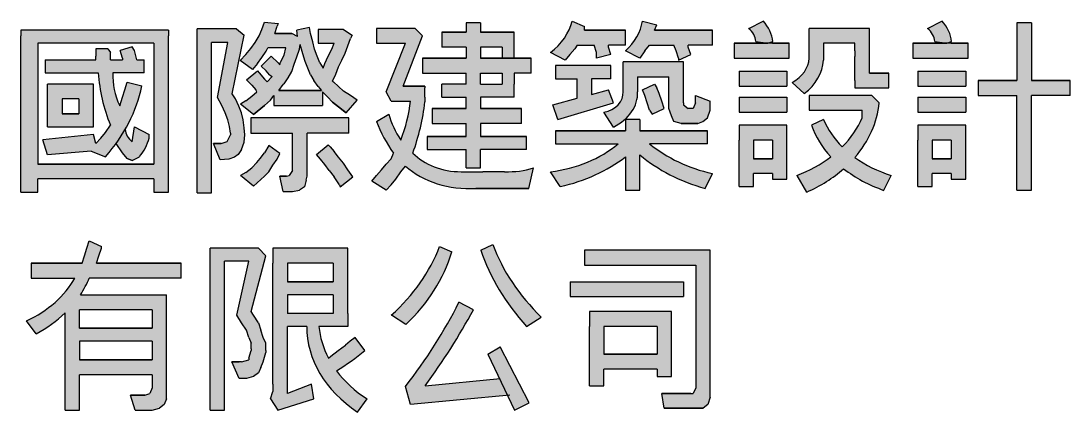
# Model space of a CAD drawing. Extents: x 38883873 to 41204444, y -39183004 to -36939090.
# Drawn here: x 39168036 to 39263064, y -39092158 to -39056779 of the extents above; entities that cross this region are included whole.
import ezdxf

# ---------------------------------------------------------------- set-up
doc = ezdxf.new("R2010")
doc.units = 0
doc.header["$LTSCALE"] = 1000
doc.header["$MEASUREMENT"] = 0
doc.layers.get('0').update_dxf_attribs({"linetype": 'CONTINUOUS'})
doc.layers.add('华谏图框', color=4, linetype='CONTINUOUS')

# ---------------------------------------------------------------- blocks, each defined once
blk = doc.blocks.new('A$C0B18653A')
at = {"layer": '华谏图框'}
h = blk.add_hatch(color=256, dxfattribs=at)
h.paths.add_polyline_path([(391.8, 489.8), (177.5, 489.8), (183.7, 514.3), (189.8, 538.7), (189.8, 544.9), (159.2, 563.2), (153.1, 538.7), (146.9, 514.3), (140.8, 489.8), (12.2, 489.8), (12.2, 440.8), (122.4, 440.8, -0.158164), (0, 300), (24.5, 257.1, 0.071927), (98, 325.8), (98, 6.1), (134.7, 6.1), (134.7, 122.4), (318.4, 122.4), (318.4, 79.6), (312.2, 61.2), (300, 55.1), (263.3, 55.1), (275.5, 6.1), (318.4, 6.1), (336.7, 12.2), (349, 24.5), (355.1, 42.9), (355.1, 55.1), (355.1, 385.7), (136.7, 385.7, 0.042427), (159.2, 440.8), (391.8, 440.8)])
h.paths.add_polyline_path([(318.4, 336.7), (318.4, 275.5), (134.7, 275.5), (134.7, 336.7)], flags=16)
h.paths.add_polyline_path([(318.4, 232.6), (318.4, 171.4), (134.7, 171.4), (134.7, 232.6)], flags=16)
blk.add_hatch(color=256, dxfattribs=at).paths.add_polyline_path([(606.1, 514.3), (587.7, 538.7), (465.3, 538.7), (465.3, 6.1), (502, 6.1), (502, 495.9), (563.2, 495.9), (532.6, 318.4), (544.9, 293.9), (557.1, 269.4), (563.2, 244.9), (569.4, 226.5), (569.4, 208.2), (569.4, 202), (563.2, 177.5), (563.2, 171.4), (544.9, 165.3), (538.7, 165.3), (520.4, 165.3), (538.7, 110.2), (557.1, 110.2), (575.5, 116.3), (587.7, 128.6), (593.8, 146.9), (600, 165.3), (606.1, 195.9), (606.1, 202), (606.1, 226.5), (600, 244.9), (593.8, 269.4), (587.7, 293.9), (575.5, 318.4), (569.4, 330.6)])
h = blk.add_hatch(color=256, dxfattribs=at)
h.paths.add_polyline_path([(814.2, 538.7), (624.5, 538.7), (624.5, 514.3), (624.5, 489.8), (624.5, 202), (624.5, 159.2), (624.5, 91.8), (624.5, 67.3), (618.3, 42.9), (636.7, 6.1), (728.5, 42.9), (722.4, 91.8), (661.2, 61.2), (661.2, 159.2), (661.2, 202), (661.2, 281.6), (710.2, 281.6, 0.220712), (838.7, 0), (863.2, 42.9, -0.088806), (785.3, 135.8, 0.042955), (857.1, 202), (832.6, 244.9), (820.4, 232.6), (808.1, 220.4), (789.8, 202), (771.4, 183.7), (765.1, 177.4, -0.078231), (740.8, 281.6), (814.2, 281.6), (814.2, 300), (814.2, 324.5)])
h.paths.add_polyline_path([(777.5, 428.5), (661.2, 428.5), (661.2, 489.8), (777.5, 489.8)], flags=16)
h.paths.add_polyline_path([(777.5, 385.7), (777.5, 324.5), (661.2, 324.5), (661.2, 385.7)], flags=16)
h = blk.add_hatch(color=256, dxfattribs=at)
h.paths.add_polyline_path([(1077.5, 526.5), (1046.9, 544.9, -0.105251), (924.8, 318.7), (961.2, 287.7, 0.115121)])
h.paths.add_polyline_path([(1181.6, 551), (1151, 532.6, 0.08824), (1267.3, 281.6), (1304, 312.2, -0.096907)])
h.paths.add_polyline_path([(1132.6, 336.7), (1095.9, 361.2, -0.044474), (960.2, 84.1), (973.4, 24.5), (1219, 54.4), (1198.6, 110), (1010.2, 85.7, 0.028576)])
h.paths.add_polyline_path([(1199.9, 214.3), (1169.3, 189.8), (1236.7, 6.1), (1273.4, 30.6)])
h = blk.add_hatch(color=256, dxfattribs=at)
h.paths.add_polyline_path([(1732.6, 532.6), (1414.2, 532.6), (1414.2, 483.6), (1695.8, 483.6), (1695.8, 79.6), (1689.7, 61.2), (1683.6, 61.2), (1610.1, 61.2), (1616.2, 12.2), (1714.2, 12.2), (1726.4, 24.5), (1732.6, 49), (1732.6, 61.2)])
h.paths.add_polyline_path([(1665.2, 428.5), (1377.5, 428.5), (1377.5, 379.6), (1665.2, 379.6)])
h.paths.add_polyline_path([(1634.6, 330.6), (1426.5, 330.6), (1426.5, 306.1), (1426.5, 281.6), (1426.5, 85.7), (1463.2, 85.7), (1463.2, 140.8), (1597.9, 140.8), (1597.9, 116.3), (1634.6, 116.3)], flags=17)
h.paths.add_polyline_path([(1597.9, 281.6), (1597.9, 189.8), (1463.2, 189.8), (1463.2, 281.6)], flags=16)
at = {"layer": '华谏图框', "color": 4}
for p, q in [((153.1, 538.7), (159.2, 563.2)), ((159.2, 563.2), (189.8, 544.9)), ((146.9, 514.3), (153.1, 538.7)), ((183.7, 514.3), (189.8, 538.7)), ((189.8, 538.7), (189.8, 544.9)), ((587.7, 538.7), (465.3, 538.7)), ((465.3, 6.1), (465.3, 538.7)), ((587.7, 538.7), (606.1, 514.3)), ((814.2, 538.7), (624.5, 538.7)), ((624.5, 538.7), (624.5, 514.3)), ((814.2, 324.5), (814.2, 538.7)), ((1732.6, 532.6), (1414.2, 532.6)), ((1414.2, 532.6), (1414.2, 483.6)), ((1732.6, 61.2), (1732.6, 532.6)), ((140.8, 489.8), (146.9, 514.3)), ((177.5, 489.8), (183.7, 514.3)), ((569.4, 330.6), (606.1, 514.3)), ((624.5, 514.3), (624.5, 489.8)), ((12.2, 489.8), (12.2, 440.8)), ((12.2, 489.8), (12.2, 489.8)), ((12.2, 489.8), (140.8, 489.8)), ((140.8, 489.8), (12.2, 489.8)), ((140.8, 489.8), (12.2, 489.8)), ((140.8, 489.8), (140.8, 489.8)), ((391.8, 489.8), (177.5, 489.8)), ((177.5, 489.8), (391.8, 489.8)), ((177.5, 489.8), (391.8, 489.8)), ((391.8, 440.8), (391.8, 489.8)), ((391.8, 489.8), (391.8, 489.8)), ((502, 6.1), (502, 495.9)), ((563.2, 495.9), (502, 495.9)), ((532.6, 318.4), (563.2, 495.9)), ((624.5, 202), (624.5, 489.8)), ((661.2, 489.8), (661.2, 428.5)), ((777.5, 489.8), (661.2, 489.8)), ((777.5, 489.8), (777.5, 428.5)), ((1414.2, 483.6), (1695.8, 483.6)), ((1695.8, 483.6), (1695.8, 79.6)), ((12.2, 440.8), (122.4, 440.8)), ((391.8, 440.8), (159.2, 440.8)), ((661.2, 428.5), (661.2, 428.5)), ((661.2, 428.5), (777.5, 428.5)), ((777.5, 428.5), (661.2, 428.5)), ((777.5, 428.5), (661.2, 428.5)), ((1377.5, 428.5), (1377.5, 379.6)), ((1377.5, 428.5), (1665.2, 428.5)), ((1665.2, 428.5), (1665.2, 379.6)), ((136.7, 385.7), (355.1, 385.7)), ((136.7, 385.7), (355.1, 385.7)), ((355.1, 55.1), (355.1, 385.7)), ((355.1, 385.7), (355.1, 385.7)), ((661.2, 385.7), (661.2, 324.5)), ((777.5, 385.7), (661.2, 385.7)), ((777.5, 385.7), (777.5, 324.5)), ((1377.5, 379.6), (1665.2, 379.6)), ((1132.6, 336.7), (1095.9, 361.2)), ((98, 6.1), (98, 325.8)), ((134.7, 275.5), (134.7, 336.7)), ((318.4, 336.7), (134.7, 336.7)), ((318.4, 336.7), (318.4, 275.5)), ((575.5, 318.4), (569.4, 330.6)), ((814.2, 324.5), (814.2, 300)), ((814.2, 324.5), (814.2, 324.5)), ((1634.6, 330.6), (1426.5, 330.6)), ((1426.5, 330.6), (1426.5, 306.1)), ((1634.6, 116.3), (1634.6, 330.6)), ((544.9, 293.9), (532.6, 318.4)), ((557.1, 269.4), (544.9, 293.9)), ((587.7, 293.9), (575.5, 318.4)), ((587.7, 293.9), (593.8, 269.4)), ((814.2, 300), (814.2, 281.6)), ((1426.5, 306.1), (1426.5, 281.6)), ((134.7, 275.5), (134.7, 275.5)), ((134.7, 275.5), (318.4, 275.5)), ((318.4, 275.5), (134.7, 275.5)), ((318.4, 275.5), (134.7, 275.5)), ((563.2, 244.9), (557.1, 269.4)), ((600, 244.9), (593.8, 269.4)), ((661.2, 202), (661.2, 281.6)), ((710.2, 281.6), (661.2, 281.6)), ((814.2, 281.6), (740.8, 281.6)), ((1426.5, 85.7), (1426.5, 281.6)), ((1463.2, 281.6), (1463.2, 189.8)), ((1597.9, 281.6), (1463.2, 281.6)), ((1597.9, 281.6), (1597.9, 189.8)), ((563.2, 244.9), (569.4, 226.5)), ((606.1, 226.5), (600, 244.9)), ((832.6, 244.9), (820.4, 232.6)), ((857.1, 202), (832.6, 244.9)), ((134.7, 232.6), (134.7, 171.4)), ((318.4, 232.6), (134.7, 232.6)), ((318.4, 232.6), (318.4, 171.4)), ((569.4, 208.2), (569.4, 226.5)), ((606.1, 202), (606.1, 226.5)), ((789.8, 202), (808.1, 220.4)), ((820.4, 232.6), (808.1, 220.4)), ((1169.3, 189.8), (1199.9, 214.3)), ((563.2, 177.5), (569.4, 202)), ((569.4, 208.2), (569.4, 202)), ((600, 165.3), (606.1, 195.9)), ((606.1, 202), (606.1, 195.9)), ((624.5, 159.2), (624.5, 202)), ((661.2, 159.2), (661.2, 202)), ((771.4, 183.7), (789.8, 202)), ((1463.2, 189.8), (1463.2, 189.8)), ((1463.2, 189.8), (1597.9, 189.8)), ((1597.9, 189.8), (1463.2, 189.8)), ((1597.9, 189.8), (1463.2, 189.8)), ((134.7, 171.4), (134.7, 171.4)), ((134.7, 171.4), (318.4, 171.4)), ((318.4, 171.4), (134.7, 171.4)), ((318.4, 171.4), (134.7, 171.4)), ((538.7, 110.2), (520.4, 165.3)), ((520.4, 165.3), (520.4, 165.3)), ((520.4, 165.3), (538.7, 165.3)), ((538.7, 165.3), (520.4, 165.3)), ((538.7, 165.3), (520.4, 165.3)), ((544.9, 165.3), (538.7, 165.3)), ((544.9, 165.3), (563.2, 171.4)), ((563.2, 177.5), (563.2, 171.4)), ((593.8, 146.9), (600, 165.3)), ((765.3, 177.5), (771.4, 183.7)), ((593.8, 146.9), (587.7, 128.6)), ((624.5, 91.8), (624.5, 159.2)), ((661.2, 61.2), (661.2, 159.2)), ((1463.2, 85.7), (1463.2, 140.8)), ((1597.9, 140.8), (1463.2, 140.8)), ((1597.9, 140.8), (1597.9, 116.3)), ((134.7, 6.1), (134.7, 122.4)), ((318.4, 122.4), (134.7, 122.4)), ((318.4, 122.4), (318.4, 79.6)), ((557.1, 110.2), (538.7, 110.2)), ((575.5, 116.3), (557.1, 110.2)), ((587.7, 128.6), (575.5, 116.3)), ((1010.2, 85.7), (1199.9, 110.2)), ((1597.9, 116.3), (1634.6, 116.3)), ((624.5, 91.8), (624.5, 67.3)), ((722.4, 91.8), (661.2, 61.2)), ((728.5, 42.9), (722.4, 91.8)), ((973.4, 24.5), (960.2, 84.1)), ((1426.5, 85.7), (1463.2, 85.7)), ((275.5, 6.1), (263.3, 55.1)), ((263.3, 55.1), (263.3, 55.1)), ((263.3, 55.1), (300, 55.1)), ((300, 55.1), (263.3, 55.1)), ((300, 55.1), (263.3, 55.1)), ((300, 55.1), (312.2, 61.2)), ((318.4, 79.6), (312.2, 61.2)), ((355.1, 42.9), (355.1, 55.1)), ((618.3, 42.9), (624.5, 67.3)), ((1224.4, 55.1), (973.4, 24.5)), ((1616.2, 12.2), (1610.1, 61.2)), ((1610.1, 61.2), (1610.1, 61.2)), ((1610.1, 61.2), (1683.6, 61.2)), ((1683.6, 61.2), (1610.1, 61.2)), ((1683.6, 61.2), (1610.1, 61.2)), ((1683.6, 61.2), (1689.7, 61.2)), ((1695.8, 79.6), (1689.7, 61.2)), ((1732.6, 49), (1732.6, 61.2)), ((355.1, 42.9), (349, 24.5)), ((618.3, 42.9), (636.7, 6.1)), ((618.3, 42.9), (618.3, 42.9)), ((636.7, 6.1), (728.5, 42.9)), ((838.7, 0), (863.2, 42.9)), ((1236.7, 6.1), (1273.4, 30.6)), ((1732.6, 49), (1726.4, 24.5)), ((98, 6.1), (134.7, 6.1)), ((275.5, 6.1), (318.4, 6.1)), ((318.4, 6.1), (336.7, 12.2)), ((349, 24.5), (336.7, 12.2)), ((465.3, 6.1), (502, 6.1)), ((1714.2, 12.2), (1616.2, 12.2)), ((1616.2, 12.2), (1695.8, 12.2)), ((1714.2, 12.2), (1616.2, 12.2)), ((1695.8, 12.2), (1714.2, 12.2))]:
    blk.add_line(p, q, dxfattribs=at)
at = {"layer": '华谏图框'}
for p, q in [((1046.9, 544.9), (1077.5, 526.5)), ((1151, 532.6), (1181.6, 551)), ((777.5, 324.5), (661.2, 324.5)), ((24.5, 257.1), (0, 300)), ((961.2, 287.7), (924.8, 318.7)), ((1267.3, 281.6), (1304, 312.2)), ((1273.4, 30.6), (1199.9, 214.3)), ((1169.3, 189.8), (1236.7, 6.1)), ((1726.4, 24.5), (1714.2, 12.2))]:
    blk.add_line(p, q, dxfattribs=at)
for centre, radius, start, end in [((454.6, 718.7), 617.3, 319.5679, 343.6461), ((1914.7, 734.1), 789.9, 194.7782, 214.9492), ((1853, 744.5), 698.7, 196.0795, 218.2199), ((507.7, 656.4), 584.4, 320.8916, 347.1596), ((-155.8, 559.1), 302.3, 301.0155, 336.9663), ((-176.2, 545.5), 351.3, 332.9439, 342.6617), ((-526.8, 983.8), 1738, 328.8218, 339.0078), ((-176.2, 545.5), 351.3, 304.8306, 321.2867), ((-1122.8, 1281.5), 2445.3, 330.7229, 337.2704), ((1077.9, 279.3), 367.7, 179.6451, 229.4304), ((1084, 306.8), 344.1, 184.2021, 202.0949), ((436.7, 585.7), 569.2, 307.7768, 317.6154), ((1084, 306.8), 344.1, 209.7978, 230.0973)]:
    blk.add_arc(centre, radius, start, end, dxfattribs=at)
blk = doc.blocks.new('A$C66B04720')
at = {"layer": '华谏图框'}
h = blk.add_hatch(color=256, dxfattribs=at)
h.paths.add_polyline_path([(0, 532.6), (0, 514.3), (0, 0), (42.9, 0), (42.9, 42.9), (336.7, 42.9), (336.7, 0), (373.5, 0), (373.5, 514.3), (373.5, 532.6)])
h.paths.add_polyline_path([(336.7, 489.8), (42.9, 489.8), (42.9, 477.5), (42.9, 91.8), (336.7, 91.8), (336.7, 477.5)], flags=16)
h = blk.add_hatch(color=256, dxfattribs=at)
h.paths.add_polyline_path([(312.2, 434.7), (293.9, 434.7), (287.7, 465.3), (281.6, 477.5), (251, 465.3), (257.1, 440.8), (257.1, 434.7), (226.5, 434.7), (226.5, 459.2), (220.4, 471.4), (189.8, 471.4), (189.8, 446.9), (189.8, 434.7), (61.2, 434.7), (61.2, 391.8), (195.9, 391.8, 0.065313), (226.5, 220.4), (214.3, 195.9), (202, 177.5), (189.8, 159.2), (183.7, 189.8), (55.1, 171.4), (67.3, 122.4), (177.5, 134.7), (214.3, 116.3, 0.110811), (306.1, 349), (269.4, 361.2), (263.3, 336.7), (257.1, 312.2), (250.1, 284.1, -0.092641), (232.6, 391.8), (312.2, 391.8)])
h.paths.add_polyline_path([(324.5, 177.5), (324.5, 189.8), (287.7, 214.3), (281.6, 165.3, -0.173214), (263.9, 205.6, -0.022196), (241.3, 160.2), (257.1, 128.6), (269.4, 110.2), (281.6, 104.1), (300, 116.3, 0.102095)])
h.paths.add_polyline_path([(183.7, 355.1), (67.3, 355.1), (67.3, 214.3), (183.7, 214.3)], flags=17)
h.paths.add_polyline_path([(146.9, 257.1), (104.1, 257.1), (104.1, 306.1), (146.9, 306.1)], flags=16)
at = {"layer": '华谏图框', "color": 4}
for p, q in [((373.5, 532.6), (0, 532.6)), ((0, 532.6), (0, 514.3)), ((373.5, 532.6), (373.5, 514.3)), ((0, 0), (0, 514.3)), ((373.5, 0), (373.5, 514.3)), ((42.9, 489.8), (42.9, 477.5)), ((336.7, 489.8), (42.9, 489.8)), ((336.7, 489.8), (336.7, 477.5)), ((42.9, 477.5), (42.9, 91.8)), ((220.4, 471.4), (189.8, 471.4)), ((189.8, 471.4), (189.8, 446.9)), ((220.4, 471.4), (226.5, 459.2)), ((226.5, 434.7), (226.5, 459.2)), ((281.6, 477.5), (251, 465.3)), ((257.1, 440.8), (251, 465.3)), ((287.7, 465.3), (281.6, 477.5)), ((293.9, 434.7), (287.7, 465.3)), ((336.7, 477.5), (336.7, 91.8)), ((61.2, 434.7), (61.2, 391.8)), ((61.2, 434.7), (61.2, 434.7)), ((61.2, 434.7), (189.8, 434.7)), ((189.8, 434.7), (189.8, 446.9)), ((226.5, 434.7), (257.1, 434.7)), ((257.1, 440.8), (257.1, 434.7)), ((293.9, 434.7), (312.2, 434.7)), ((312.2, 391.8), (312.2, 434.7)), ((312.2, 434.7), (312.2, 434.7)), ((61.2, 391.8), (195.9, 391.8)), ((312.2, 391.8), (232.6, 391.8)), ((183.7, 355.1), (67.3, 355.1)), ((67.3, 214.3), (67.3, 355.1)), ((183.7, 214.3), (183.7, 355.1)), ((263.3, 336.7), (269.4, 361.2)), ((269.4, 361.2), (306.1, 349)), ((257.1, 312.2), (263.3, 336.7)), ((104.1, 306.1), (104.1, 257.1)), ((146.9, 306.1), (104.1, 306.1)), ((146.9, 306.1), (146.9, 257.1)), ((250.1, 284.1), (257.1, 312.2)), ((104.1, 257.1), (104.1, 257.1)), ((104.1, 257.1), (146.9, 257.1)), ((146.9, 257.1), (104.1, 257.1)), ((146.9, 257.1), (104.1, 257.1)), ((67.3, 214.3), (183.7, 214.3)), ((214.3, 195.9), (226.5, 220.4)), ((287.7, 214.3), (324.5, 189.8)), ((183.7, 189.8), (55.1, 171.4)), ((189.8, 159.2), (183.7, 189.8)), ((202, 177.5), (214.3, 195.9)), ((324.5, 177.5), (324.5, 189.8)), ((67.3, 122.4), (55.1, 171.4)), ((189.8, 159.2), (202, 177.5)), ((257.1, 128.6), (241.3, 160.2)), ((177.5, 134.7), (67.3, 122.4)), ((177.5, 134.7), (214.3, 116.3)), ((189.8, 159.2), (189.8, 159.2)), ((269.4, 110.2), (257.1, 128.6)), ((269.4, 110.2), (281.6, 104.1)), ((281.6, 104.1), (269.4, 110.2)), ((269.4, 110.2), (281.6, 104.1)), ((281.6, 104.1), (300, 116.3)), ((42.9, 91.8), (42.9, 91.8)), ((42.9, 91.8), (336.7, 91.8)), ((336.7, 91.8), (42.9, 91.8)), ((336.7, 91.8), (42.9, 91.8)), ((281.6, 104.1), (281.6, 104.1)), ((42.9, 0), (42.9, 42.9)), ((336.7, 42.9), (42.9, 42.9)), ((336.7, 42.9), (336.7, 0)), ((0, 0), (42.9, 0)), ((336.7, 0), (373.5, 0))]:
    blk.add_line(p, q, dxfattribs=at)
at = {"layer": '华谏图框'}
blk.add_line((281.6, 165.3), (287.7, 214.3), dxfattribs=at)
for centre, radius, start, end in [((864.6, 422.8), 669.4, 182.6509, 197.5984), ((529.5, 384.7), 297, 178.621, 199.7924), ((-258.2, 437.3), 571.2, 325.8126, 351.1054), ((329.2, 210.3), 65.5, 184.0872, 223.3948), ((163.9, 206.3), 163.1, 326.5397, 349.8575)]:
    blk.add_arc(centre, radius, start, end, dxfattribs=at)
blk = doc.blocks.new('A$C726E6BF3')
at = {"layer": '华谏图框'}
h = blk.add_hatch(color=256, dxfattribs=at)
h.paths.add_polyline_path([(642.8, 532.6), (538.7, 532.6), (538.7, 544.9), (508.1, 563.2, -0.146902), (453, 459.2), (489.8, 434.7), (502, 453), (514.3, 471.4), (520.4, 483.6), (563.2, 483.6), (569.4, 459.2), (569.4, 440.8), (606.1, 453), (600, 477.5), (600, 483.6), (642.8, 483.6)])
h.paths.add_polyline_path([(863.2, 532.6), (716.3, 532.6), (722.4, 551), (685.7, 563.2, -0.158108), (642.8, 465.3), (679.6, 440.8), (691.8, 465.3), (704, 483.6), (765.3, 483.6), (771.4, 465.3), (777.5, 440.8), (777.5, 434.7), (808.1, 453), (802, 477.5), (802, 483.6), (863.2, 483.6)])
h.paths.add_polyline_path([(789.8, 428.5), (636.7, 428.5), (636.7, 330.6, -0.367577), (587.7, 263.3), (612.2, 214.3, 0.2687), (673.4, 330.6), (673.4, 379.6), (753, 379.6), (753, 275.5), (759.1, 251), (765.3, 232.6), (783.6, 226.5), (826.5, 226.5), (838.7, 232.6), (851, 244.9), (857.1, 269.4), (857.1, 275.5), (857.1, 300), (820.4, 318.4), (820.4, 293.9), (814.2, 275.5), (808.1, 275.5), (802, 275.5), (789.8, 287.7), (789.8, 293.9)])
h.paths.add_polyline_path([(728.5, 324.5), (722.4, 342.8), (716.3, 355.1), (685.7, 336.7), (691.8, 318.4), (697.9, 293.9), (704, 269.4), (710.2, 257.1), (740.8, 275.5), (734.7, 300)], flags=17)
h.paths.add_polyline_path([(606.1, 416.3), (465.3, 416.3), (465.3, 373.4), (520.4, 373.4), (520.4, 309), (459.2, 287.7), (471.4, 238.8), (612.2, 293.9), (600, 336.7), (557.1, 321.8), (557.1, 373.4), (606.1, 373.4)])
h.paths.add_polyline_path([(679.6, 238.8), (642.8, 238.8), (642.8, 202), (465.3, 202), (465.3, 159.2), (624.5, 159.2, -0.168542), (453, 67.3), (477.5, 18.4, 0.126063), (642.8, 116.3), (642.8, 6.1), (679.6, 6.1), (679.6, 122.4, 0.119874), (844.9, 12.2), (863.2, 61.2, -0.13387), (704, 159.2), (851, 159.2), (851, 202), (679.6, 202)])
h = blk.add_hatch(color=256, dxfattribs=at)
h.paths.add_polyline_path([(991.8, 563.2), (955.1, 538.7, -0.173214), (973.4, 495.9), (1004, 489.8), (1016.3, 495.9, 0.133918)])
h.paths.add_polyline_path([(1058, 489.8), (979.5, 489.8), (918.3, 489.8), (918.3, 440.8), (1058, 440.8)])
h.paths.add_polyline_path([(1051.9, 397.9), (930.6, 397.9), (930.6, 349), (1051.9, 349)])
h.paths.add_polyline_path([(1051.9, 312.2), (930.6, 312.2), (930.6, 263.3), (1051.9, 263.3)])
h.paths.add_polyline_path([(1051.9, 220.4), (930.6, 220.4), (930.6, 195.9), (930.6, 171.4), (930.6, 18.4), (967.3, 18.4), (967.3, 61.2), (1015.2, 61.2), (1015.2, 42.9), (1051.9, 42.9)])
h.paths.add_polyline_path([(1015.2, 171.4), (1015.2, 110.2), (967.3, 110.2), (967.3, 171.4)], flags=16)
h.paths.add_polyline_path([(1285.6, 293.9), (1267.3, 318.4), (1108.1, 318.4), (1108.1, 269.4), (1242.8, 269.4), (1242.8, 244.9, -0.083472), (1192.2, 149.3, -0.085302), (1144.8, 238.8), (1114.2, 220.4, 0.08845), (1163.2, 116.3, -0.081295), (1077.5, 55.1), (1102, 0, 0.082549), (1195.6, 77.3, 0.095932), (1297.9, 6.1), (1316.3, 55.1, -0.092549), (1224, 114.3, 0.130339)])
h.paths.add_polyline_path([(1144.8, 489.8), (1224.4, 489.8), (1224.4, 465.3), (1224.4, 446.9), (1224.4, 391.8), (1224.4, 367.3), (1224.4, 342.8), (1310.1, 342.8), (1310.1, 391.8), (1261.2, 391.8), (1261.2, 446.9), (1261.2, 465.3), (1261.2, 538.7), (1108.1, 538.7), (1108.1, 440.8, -0.236068), (1065.2, 361.2), (1095.9, 324.5, 0.186795), (1144.8, 434.7)])
h = blk.add_hatch(color=256, dxfattribs=at)
h.paths.add_polyline_path([(1444.8, 563.2), (1408.1, 538.7, -0.173214), (1426.5, 495.9), (1457.1, 489.8), (1469.3, 495.9, 0.133918)])
h.paths.add_polyline_path([(1511.1, 489.8), (1432.6, 489.8), (1371.4, 489.8), (1371.4, 440.8), (1511.1, 440.8)])
h.paths.add_polyline_path([(1504.9, 397.9), (1383.6, 397.9), (1383.6, 349), (1504.9, 349)])
h.paths.add_polyline_path([(1504.9, 312.2), (1383.6, 312.2), (1383.6, 263.3), (1504.9, 263.3)])
h.paths.add_polyline_path([(1504.9, 220.4), (1383.6, 220.4), (1383.6, 195.9), (1383.6, 171.4), (1383.6, 18.4), (1420.3, 18.4), (1420.3, 61.2), (1468.2, 61.2), (1468.2, 42.9), (1504.9, 42.9)])
h.paths.add_polyline_path([(1468.2, 171.4), (1468.2, 110.2), (1420.3, 110.2), (1420.3, 171.4)], flags=16)
h.paths.add_polyline_path([(1769.3, 367.3), (1671.3, 367.3), (1671.3, 557.1), (1634.6, 557.1), (1634.6, 367.3), (1536.7, 367.3), (1536.7, 318.4), (1634.6, 318.4), (1634.6, 6.1), (1671.3, 6.1), (1671.3, 318.4), (1769.3, 318.4)])
h = blk.add_hatch(color=256, dxfattribs=at)
h.paths.add_polyline_path([(128.6, 514.3), (110.2, 538.7), (12.2, 538.7), (12.2, 489.8), (85.7, 489.8), (36.7, 330.6), (49, 300), (98, 300, -0.05478), (73.5, 171.4, -0.063381), (42.9, 257.1), (12.2, 232.6, 0.057502), (55.1, 128.6), (49, 110.2), (36.7, 91.8), (24.5, 73.5), (12.2, 55.1), (0, 36.7), (36.7, 6.1), (49, 24.5), (61.2, 42.9), (73.5, 67.3), (85.7, 85.7, 0.237968), (263.3, 12.2), (397.9, 12.2), (410.2, 79.6, -0.10594), (336.7, 67.3), (318.4, 67.3), (300, 67.3), (281.6, 67.3), (263.3, 67.3), (244.9, 67.3), (226.5, 67.3, -0.236068), (104.1, 128.6, 0.044896), (134.7, 296.9), (134.7, 312.2), (134.7, 342.8), (134.7, 349), (79.6, 349)])
h.paths.add_polyline_path([(361.2, 526.5), (275.5, 526.5), (275.5, 557.1), (238.8, 557.1), (238.8, 526.5), (177.5, 526.5), (177.5, 477.5), (238.8, 477.5), (238.8, 440.8), (128.6, 440.8), (128.6, 391.8), (238.8, 391.8), (238.8, 355.1), (177.5, 355.1), (177.5, 312.2), (238.8, 312.2), (238.8, 275.5), (153.1, 275.5), (153.1, 226.5), (238.8, 226.5), (238.8, 183.7), (140.8, 183.7), (140.8, 140.8), (238.8, 140.8), (238.8, 79.6), (275.5, 79.6), (275.5, 140.8), (391.8, 140.8), (391.8, 183.7), (275.5, 183.7), (275.5, 226.5), (379.6, 226.5), (379.6, 275.5), (275.5, 275.5), (275.5, 312.2), (361.2, 312.2), (361.2, 336.7), (361.2, 355.1), (361.2, 391.8), (404.1, 391.8), (404.1, 440.8), (275.5, 440.8), (275.5, 477.5), (330.6, 477.5), (330.6, 440.8), (361.2, 440.8)])
h.paths.add_polyline_path([(275.5, 391.8), (330.6, 391.8), (330.6, 355.1), (275.5, 355.1)], flags=17)
at = {"layer": '华谏图框', "color": 4}
for p, q in [((508.1, 563.2), (538.7, 544.9)), ((685.7, 563.2), (722.4, 551)), ((955.1, 538.7), (991.8, 563.2)), ((1408.1, 538.7), (1444.8, 563.2)), ((110.2, 538.7), (12.2, 538.7)), ((12.2, 538.7), (12.2, 489.8)), ((110.2, 538.7), (128.6, 514.3)), ((275.5, 557.1), (238.8, 557.1)), ((238.8, 557.1), (238.8, 526.5)), ((275.5, 557.1), (275.5, 526.5)), ((538.7, 532.6), (538.7, 544.9)), ((642.8, 532.6), (538.7, 532.6)), ((538.7, 532.6), (642.8, 532.6)), ((538.7, 532.6), (642.8, 532.6)), ((642.8, 483.6), (642.8, 532.6)), ((642.8, 532.6), (642.8, 532.6)), ((716.3, 532.6), (722.4, 551)), ((863.2, 532.6), (716.3, 532.6)), ((716.3, 532.6), (863.2, 532.6)), ((716.3, 532.6), (863.2, 532.6)), ((863.2, 483.6), (863.2, 532.6)), ((863.2, 532.6), (863.2, 532.6)), ((1261.2, 538.7), (1108.1, 538.7)), ((1108.1, 440.8), (1108.1, 538.7)), ((1261.2, 465.3), (1261.2, 538.7)), ((1671.3, 557.1), (1634.6, 557.1)), ((1634.6, 557.1), (1634.6, 367.3)), ((1671.3, 557.1), (1671.3, 367.3)), ((79.6, 349), (128.6, 514.3)), ((177.5, 526.5), (177.5, 477.5)), ((177.5, 526.5), (177.5, 526.5)), ((177.5, 526.5), (238.8, 526.5)), ((238.8, 526.5), (177.5, 526.5)), ((238.8, 526.5), (177.5, 526.5)), ((361.2, 526.5), (275.5, 526.5)), ((275.5, 526.5), (361.2, 526.5)), ((275.5, 526.5), (361.2, 526.5)), ((361.2, 440.8), (361.2, 526.5)), ((361.2, 526.5), (361.2, 526.5)), ((12.2, 489.8), (85.7, 489.8)), ((36.7, 330.6), (85.7, 489.8)), ((520.4, 483.6), (514.3, 471.4)), ((520.4, 483.6), (563.2, 483.6)), ((569.4, 459.2), (563.2, 483.6)), ((600, 477.5), (600, 483.6)), ((642.8, 483.6), (600, 483.6)), ((691.8, 465.3), (704, 483.6)), ((704, 483.6), (704, 483.6)), ((704, 483.6), (765.3, 483.6)), ((771.4, 465.3), (765.3, 483.6)), ((802, 477.5), (802, 483.6)), ((863.2, 483.6), (802, 483.6)), ((918.3, 489.8), (918.3, 440.8)), ((918.3, 489.8), (918.3, 489.8)), ((918.3, 489.8), (979.5, 489.8)), ((979.5, 489.8), (918.3, 489.8)), ((979.5, 489.8), (918.3, 489.8)), ((973.4, 495.9), (1004, 489.8)), ((973.4, 495.9), (1004, 489.8)), ((1058, 489.8), (979.5, 489.8)), ((1058, 489.8), (979.5, 489.8)), ((979.5, 489.8), (1004, 489.8)), ((1004, 489.8), (979.5, 489.8)), ((1004, 489.8), (1016.3, 495.9)), ((1058, 489.8), (1015.2, 489.8)), ((1015.2, 489.8), (1058, 489.8)), ((1015.2, 489.8), (1058, 489.8)), ((1058, 440.8), (1058, 489.8)), ((1058, 489.8), (1058, 489.8)), ((1144.8, 489.8), (1144.8, 434.7)), ((1224.4, 489.8), (1144.8, 489.8)), ((1224.4, 465.3), (1224.4, 489.8)), ((1371.4, 489.8), (1371.4, 440.8)), ((1371.4, 489.8), (1371.4, 489.8)), ((1371.4, 489.8), (1432.6, 489.8)), ((1432.6, 489.8), (1371.4, 489.8)), ((1432.6, 489.8), (1371.4, 489.8)), ((1426.5, 495.9), (1457.1, 489.8)), ((1426.5, 495.9), (1457.1, 489.8)), ((1511.1, 489.8), (1432.6, 489.8)), ((1511.1, 489.8), (1432.6, 489.8)), ((1432.6, 489.8), (1457.1, 489.8)), ((1457.1, 489.8), (1432.6, 489.8)), ((1457.1, 489.8), (1469.3, 495.9)), ((1511.1, 489.8), (1468.2, 489.8)), ((1468.2, 489.8), (1511.1, 489.8)), ((1468.2, 489.8), (1511.1, 489.8)), ((1511.1, 440.8), (1511.1, 489.8)), ((1511.1, 489.8), (1511.1, 489.8)), ((238.8, 477.5), (238.8, 440.8)), ((275.5, 477.5), (275.5, 440.8)), ((330.6, 477.5), (330.6, 440.8)), ((489.8, 434.7), (453, 459.2)), ((502, 453), (489.8, 434.7)), ((502, 453), (514.3, 471.4)), ((569.4, 440.8), (569.4, 459.2)), ((606.1, 453), (569.4, 440.8)), ((606.1, 453), (600, 477.5)), ((679.6, 440.8), (642.8, 465.3)), ((691.8, 465.3), (679.6, 440.8)), ((777.5, 440.8), (771.4, 465.3)), ((777.5, 434.7), (808.1, 453)), ((808.1, 453), (802, 477.5)), ((1224.4, 465.3), (1224.4, 446.9)), ((1261.2, 446.9), (1261.2, 465.3)), ((128.6, 440.8), (128.6, 391.8)), ((128.6, 440.8), (128.6, 440.8)), ((128.6, 440.8), (238.8, 440.8)), ((238.8, 440.8), (128.6, 440.8)), ((238.8, 440.8), (128.6, 440.8)), ((404.1, 440.8), (275.5, 440.8)), ((275.5, 440.8), (404.1, 440.8)), ((275.5, 440.8), (404.1, 440.8)), ((330.6, 440.8), (361.2, 440.8)), ((404.1, 391.8), (404.1, 440.8)), ((404.1, 440.8), (404.1, 440.8)), ((789.8, 428.5), (636.7, 428.5)), ((636.7, 330.6), (636.7, 428.5)), ((777.5, 440.8), (777.5, 434.7)), ((789.8, 293.9), (789.8, 428.5)), ((918.3, 440.8), (1058, 440.8)), ((1224.4, 391.8), (1224.4, 446.9)), ((1261.2, 391.8), (1261.2, 446.9)), ((1371.4, 440.8), (1511.1, 440.8)), ((606.1, 416.3), (465.3, 416.3)), ((465.3, 416.3), (465.3, 373.4)), ((606.1, 373.4), (606.1, 416.3)), ((128.6, 391.8), (238.8, 391.8)), ((238.8, 355.1), (238.8, 391.8)), ((275.5, 355.1), (275.5, 391.8)), ((330.6, 391.8), (330.6, 355.1)), ((361.2, 391.8), (361.2, 355.1)), ((465.3, 373.4), (520.4, 373.4)), ((520.4, 309), (520.4, 373.4)), ((557.1, 373.4), (557.1, 321.8)), ((606.1, 373.4), (557.1, 373.4)), ((673.4, 379.6), (673.4, 330.6)), ((673.4, 379.6), (753, 379.6)), ((753, 275.5), (753, 379.6)), ((930.6, 397.9), (930.6, 349)), ((930.6, 397.9), (1051.9, 397.9)), ((1051.9, 397.9), (1051.9, 349)), ((1224.4, 367.3), (1224.4, 391.8)), ((1310.1, 391.8), (1261.2, 391.8)), ((1261.2, 391.8), (1310.1, 391.8)), ((1261.2, 391.8), (1310.1, 391.8)), ((1310.1, 342.8), (1310.1, 391.8)), ((1310.1, 391.8), (1310.1, 391.8)), ((1383.6, 397.9), (1383.6, 349)), ((1383.6, 397.9), (1504.9, 397.9)), ((1504.9, 397.9), (1504.9, 349)), ((134.7, 349), (79.6, 349)), ((79.6, 349), (134.7, 349)), ((79.6, 349), (134.7, 349)), ((134.7, 349), (134.7, 342.8)), ((134.7, 349), (134.7, 349)), ((177.5, 312.2), (177.5, 355.1)), ((238.8, 355.1), (177.5, 355.1)), ((238.8, 355.1), (238.8, 355.1)), ((361.2, 336.7), (361.2, 355.1)), ((685.7, 336.7), (716.3, 355.1)), ((716.3, 355.1), (722.4, 342.8)), ((930.6, 349), (1051.9, 349)), ((1095.9, 324.5), (1065.2, 361.2)), ((1224.4, 367.3), (1224.4, 342.8)), ((1383.6, 349), (1504.9, 349)), ((1536.7, 367.3), (1536.7, 318.4)), ((1536.7, 367.3), (1536.7, 367.3)), ((1536.7, 367.3), (1634.6, 367.3)), ((1634.6, 367.3), (1536.7, 367.3)), ((1634.6, 367.3), (1536.7, 367.3)), ((1769.3, 367.3), (1671.3, 367.3)), ((1671.3, 367.3), (1769.3, 367.3)), ((1671.3, 367.3), (1769.3, 367.3)), ((1769.3, 318.4), (1769.3, 367.3)), ((1769.3, 367.3), (1769.3, 367.3)), ((49, 300), (36.7, 330.6)), ((134.7, 312.2), (134.7, 342.8)), ((361.2, 312.2), (361.2, 336.7)), ((612.2, 293.9), (600, 336.7)), ((691.8, 318.4), (685.7, 336.7)), ((728.5, 324.5), (722.4, 342.8)), ((734.7, 300), (728.5, 324.5)), ((1224.4, 342.8), (1310.1, 342.8)), ((49, 300), (98, 300)), ((177.5, 312.2), (238.8, 312.2)), ((238.8, 275.5), (238.8, 312.2)), ((275.5, 312.2), (275.5, 275.5)), ((361.2, 312.2), (275.5, 312.2)), ((697.9, 293.9), (691.8, 318.4)), ((704, 269.4), (697.9, 293.9)), ((740.8, 275.5), (734.7, 300)), ((789.8, 293.9), (789.8, 287.7)), ((820.4, 293.9), (814.2, 275.5)), ((820.4, 318.4), (857.1, 300)), ((820.4, 293.9), (820.4, 318.4)), ((857.1, 275.5), (857.1, 300)), ((930.6, 312.2), (930.6, 263.3)), ((930.6, 312.2), (1051.9, 312.2)), ((1051.9, 312.2), (1051.9, 263.3)), ((1267.3, 318.4), (1108.1, 318.4)), ((1108.1, 318.4), (1108.1, 269.4)), ((1267.3, 318.4), (1285.6, 293.9)), ((1383.6, 312.2), (1383.6, 263.3)), ((1383.6, 312.2), (1504.9, 312.2)), ((1504.9, 312.2), (1504.9, 263.3)), ((1536.7, 318.4), (1634.6, 318.4)), ((1634.6, 6.1), (1634.6, 318.4)), ((1671.3, 6.1), (1671.3, 318.4)), ((1769.3, 318.4), (1671.3, 318.4)), ((153.1, 275.5), (153.1, 226.5)), ((153.1, 275.5), (153.1, 275.5)), ((153.1, 275.5), (238.8, 275.5)), ((238.8, 275.5), (153.1, 275.5)), ((238.8, 275.5), (153.1, 275.5)), ((379.6, 275.5), (275.5, 275.5)), ((275.5, 275.5), (379.6, 275.5)), ((275.5, 275.5), (379.6, 275.5)), ((379.6, 226.5), (379.6, 275.5)), ((379.6, 275.5), (379.6, 275.5)), ((471.4, 238.8), (459.2, 287.7)), ((704, 269.4), (710.2, 257.1)), ((710.2, 257.1), (740.8, 275.5)), ((759.1, 251), (753, 275.5)), ((789.8, 287.7), (802, 275.5)), ((808.1, 275.5), (802, 275.5)), ((814.2, 275.5), (808.1, 275.5)), ((851, 244.9), (857.1, 269.4)), ((857.1, 269.4), (857.1, 275.5)), ((1108.1, 269.4), (1242.8, 269.4)), ((1242.8, 244.9), (1242.8, 269.4)), ((12.2, 232.6), (42.9, 257.1)), ((612.2, 214.3), (587.7, 263.3)), ((765.3, 232.6), (759.1, 251)), ((838.7, 232.6), (851, 244.9)), ((930.6, 263.3), (1051.9, 263.3)), ((1383.6, 263.3), (1504.9, 263.3)), ((153.1, 226.5), (238.8, 226.5)), ((238.8, 183.7), (238.8, 226.5)), ((275.5, 226.5), (275.5, 183.7)), ((379.6, 226.5), (275.5, 226.5)), ((679.6, 238.8), (642.8, 238.8)), ((642.8, 238.8), (642.8, 202)), ((679.6, 238.8), (679.6, 202)), ((783.6, 226.5), (765.3, 232.6)), ((783.6, 226.5), (789.8, 226.5)), ((826.5, 226.5), (783.6, 226.5)), ((783.6, 226.5), (826.5, 226.5)), ((789.8, 226.5), (826.5, 226.5)), ((826.5, 226.5), (838.7, 232.6)), ((1051.9, 220.4), (930.6, 220.4)), ((930.6, 220.4), (930.6, 195.9)), ((1051.9, 42.9), (1051.9, 220.4)), ((1504.9, 220.4), (1383.6, 220.4)), ((1383.6, 220.4), (1383.6, 195.9)), ((1504.9, 42.9), (1504.9, 220.4)), ((465.3, 202), (465.3, 159.2)), ((465.3, 202), (465.3, 202)), ((465.3, 202), (642.8, 202)), ((642.8, 202), (465.3, 202)), ((642.8, 202), (465.3, 202)), ((851, 202), (679.6, 202)), ((679.6, 202), (851, 202)), ((679.6, 202), (851, 202)), ((851, 159.2), (851, 202)), ((851, 202), (851, 202)), ((930.6, 195.9), (930.6, 171.4)), ((1383.6, 195.9), (1383.6, 171.4)), ((140.8, 183.7), (140.8, 140.8)), ((140.8, 183.7), (140.8, 183.7)), ((140.8, 183.7), (238.8, 183.7)), ((238.8, 183.7), (140.8, 183.7)), ((238.8, 183.7), (140.8, 183.7)), ((391.8, 183.7), (275.5, 183.7)), ((275.5, 183.7), (391.8, 183.7)), ((275.5, 183.7), (391.8, 183.7)), ((391.8, 140.8), (391.8, 183.7)), ((391.8, 183.7), (391.8, 183.7)), ((930.6, 18.4), (930.6, 171.4)), ((967.3, 171.4), (967.3, 110.2)), ((1015.2, 171.4), (967.3, 171.4)), ((1015.2, 171.4), (1015.2, 110.2)), ((1383.6, 18.4), (1383.6, 171.4)), ((1420.3, 171.4), (1420.3, 110.2)), ((1468.2, 171.4), (1420.3, 171.4)), ((1468.2, 171.4), (1468.2, 110.2)), ((140.8, 140.8), (238.8, 140.8)), ((238.8, 79.6), (238.8, 140.8)), ((275.5, 79.6), (275.5, 140.8)), ((391.8, 140.8), (275.5, 140.8)), ((465.3, 159.2), (624.5, 159.2)), ((851, 159.2), (704, 159.2)), ((36.7, 91.8), (49, 110.2)), ((49, 110.2), (55.1, 128.6)), ((642.8, 116.3), (642.8, 6.1)), ((679.6, 6.1), (679.6, 122.4)), ((967.3, 110.2), (967.3, 110.2)), ((967.3, 110.2), (1015.2, 110.2)), ((1015.2, 110.2), (967.3, 110.2)), ((1015.2, 110.2), (967.3, 110.2)), ((1420.3, 110.2), (1420.3, 110.2)), ((1420.3, 110.2), (1468.2, 110.2)), ((1468.2, 110.2), (1420.3, 110.2)), ((1468.2, 110.2), (1420.3, 110.2)), ((24.5, 73.5), (36.7, 91.8)), ((73.5, 67.3), (85.7, 85.7)), ((0, 36.7), (12.2, 55.1)), ((12.2, 55.1), (24.5, 73.5)), ((61.2, 42.9), (73.5, 67.3)), ((226.5, 67.3), (244.9, 67.3)), ((238.8, 79.6), (275.5, 79.6)), ((244.9, 67.3), (263.3, 67.3)), ((263.3, 67.3), (281.6, 67.3)), ((300, 67.3), (281.6, 67.3)), ((318.4, 67.3), (300, 67.3)), ((336.7, 67.3), (318.4, 67.3)), ((397.9, 12.2), (410.2, 79.6)), ((477.5, 18.4), (453, 67.3)), ((967.3, 18.4), (967.3, 61.2)), ((1015.2, 61.2), (967.3, 61.2)), ((1015.2, 61.2), (1015.2, 42.9)), ((1420.3, 18.4), (1420.3, 61.2)), ((1468.2, 61.2), (1420.3, 61.2)), ((1468.2, 61.2), (1468.2, 42.9)), ((36.7, 6.1), (0, 36.7)), ((49, 24.5), (61.2, 42.9)), ((1015.2, 42.9), (1051.9, 42.9)), ((1468.2, 42.9), (1504.9, 42.9)), ((49, 24.5), (36.7, 6.1)), ((263.3, 12.2), (397.9, 12.2)), ((281.6, 12.2), (263.3, 12.2)), ((263.3, 12.2), (397.9, 12.2)), ((281.6, 12.2), (373.4, 12.2)), ((306.1, 12.2), (281.6, 12.2)), ((397.9, 12.2), (281.6, 12.2)), ((281.6, 12.2), (373.4, 12.2)), ((397.9, 12.2), (281.6, 12.2)), ((281.6, 12.2), (397.9, 12.2)), ((397.9, 12.2), (281.6, 12.2)), ((306.1, 12.2), (349, 12.2)), ((324.5, 12.2), (306.1, 12.2)), ((373.4, 12.2), (306.1, 12.2)), ((306.1, 12.2), (349, 12.2)), ((373.4, 12.2), (306.1, 12.2)), ((349, 12.2), (324.5, 12.2)), ((349, 12.2), (373.4, 12.2)), ((373.4, 12.2), (397.9, 12.2)), ((397.9, 12.2), (397.9, 12.2)), ((642.8, 6.1), (679.6, 6.1)), ((930.6, 18.4), (967.3, 18.4)), ((1383.6, 18.4), (1420.3, 18.4)), ((1634.6, 6.1), (1671.3, 6.1))]:
    blk.add_line(p, q, dxfattribs=at)
at = {"layer": '华谏图框'}
for p, q in [((238.8, 477.5), (177.5, 477.5)), ((330.6, 477.5), (275.5, 477.5)), ((275.5, 391.8), (330.6, 391.8)), ((404.1, 391.8), (361.2, 391.8)), ((275.5, 355.1), (330.6, 355.1)), ((557.1, 321.8), (600, 336.7)), ((134.7, 312.2), (134.7, 296.9)), ((459.2, 287.7), (520.4, 309)), ((471.4, 238.8), (612.2, 293.9)), ((1144.8, 238.8), (1114.2, 220.4)), ((844.9, 12.2), (863.2, 61.2)), ((1102, 0), (1077.5, 55.1)), ((1297.9, 6.1), (1316.3, 55.1))]:
    blk.add_line(p, q, dxfattribs=at)
for centre, radius, start, end in [((307.3, 602.9), 204.7, 315.3886, 348.8169), ((513.2, 580.3), 173.3, 318.4015, 354.3398), ((880.6, 484.7), 136.2, 4.728, 35.2382), ((1333.6, 484.7), 136.2, 4.728, 35.2382), ((904.2, 491.6), 69.3, 3.5448, 42.8524), ((1357.3, 491.6), 69.3, 3.5448, 42.8524), ((1007.1, 443.9), 101.1, 305.1342, 358.2643), ((978, 442.8), 167, 314.8763, 357.1988), ((572.6, 325.7), 64.3, 283.6081, 4.3372), ((542.4, 325.3), 131.1, 302.1612, 2.3217), ((-499.3, 347.1), 599.1, 342.9446, 355.4868), ((-816.2, 382.9), 954.8, 344.5539, 354.8365), ((916.3, 320.4), 370.3, 326.1878, 355.8919), ((394.9, 334.5), 360.4, 192.4006, 206.907), ((933.3, 347.5), 326, 322.5618, 341.648), ((484.7, 366.3), 491, 195.7982, 208.9621), ((1430.6, 305.7), 327.7, 195.0918, 215.3104), ((1428.7, 331.9), 298.8, 198.1611, 217.6636), ((406.4, 360.3), 296.7, 279.0449, 317.3122), ((963.3, 402.1), 355.3, 223.1428, 253.6422), ((226.5, 220.4), 153.1, 216.8699, 270), ((369, 389.9), 387.1, 286.2807, 315.0207), ((988.7, 407.1), 420.3, 222.6386, 249.9812), ((933.3, 347.5), 326, 296.2423, 314.833), ((1428.7, 331.9), 298.8, 226.7386, 247.8891), ((247.3, 224.9), 213.3, 220.7494, 274.2917), ((344.9, 244.9), 177.7, 267.3676, 291.5571), ((916.3, 320.4), 370.3, 300.0973, 318.9735), ((1430.6, 305.7), 327.7, 224.1919, 246.1108)]:
    blk.add_arc(centre, radius, start, end, dxfattribs=at)
blk = doc.blocks.new('A$C58BE546E')
at = {"layer": '华谏图框'}
h = blk.add_hatch(color=256, dxfattribs=at)
h.paths.add_polyline_path([(2457.3, 480.7), (2502.6, 480.7), (2498.3, 456.9), (2489.7, 433.2), (2487.5, 424.6), (2483.2, 431.1), (2465.9, 452.6), (2440.1, 420.3), (2453, 405.2), (2461.6, 392.2), (2468.1, 385.8), (2455.2, 368.5), (2448.7, 377.1), (2435.7, 398.7), (2431.4, 405.2), (2403.4, 375), (2416.3, 357.7), (2427.1, 342.6), (2429.3, 336.2), (2416.3, 321.1), (2401.2, 306), (2388.3, 295.2), (2420.6, 260.7), (2448.7, 290.9), (2463.8, 308.1), (2472.4, 323.2), (2472.4, 290.9), (2595.4, 290.9), (2595.4, 336.2), (2608.3, 318.9), (2621.2, 301.6), (2655.8, 267.1), (2683.8, 308.1), (2666.5, 323.2), (2649.3, 338.3), (2636.3, 353.4), (2623.4, 368.5), (2621.2, 370.7), (2629.9, 394.4), (2636.3, 418.1), (2645, 439.7), (2653.6, 463.4), (2660.1, 487.1), (2666.5, 510.9), (2670.9, 521.7), (2649.3, 541.1), (2584.6, 541.1), (2584.6, 495.8), (2625.6, 495.8), (2619.1, 476.4), (2610.5, 452.6), (2601.8, 428.9), (2597.5, 413.8), (2588.9, 431.1), (2582.4, 452.6), (2575.9, 476.4), (2571.6, 500.1), (2565.2, 528.1), (2563, 547.5), (2530.7, 538.9), (2532.8, 517.3), (2517.7, 528.1), (2474.6, 528.1), (2481, 551.9), (2483.2, 560.5), (2448.7, 564.8), (2442.2, 541.1), (2435.7, 519.5), (2425, 497.9), (2414.2, 478.5), (2401.2, 459.1), (2387.5, 438.4), (2418.5, 409.5), (2431.4, 428.9), (2442.2, 448.3), (2453, 469.9)])
h.paths.add_polyline_path([(2537.1, 476.4), (2539.3, 491.5), (2545.8, 461.3), (2552.2, 435.4), (2558.7, 413.8), (2565.2, 392.2), (2573.8, 372.8), (2584.6, 353.4), (2593.2, 340.5), (2485.4, 340.5), (2496.1, 359.9), (2498.3, 362), (2509.1, 381.4), (2517.7, 403), (2524.2, 426.7), (2530.7, 450.5)], flags=16)
h.paths.add_polyline_path([(2414.2, 249.9), (2414.2, 200.3), (2519.9, 200.3), (2519.9, 77.3), (2511.2, 60), (2504.8, 57.9), (2487.5, 57.9), (2496.1, 8.3), (2519.9, 8.3), (2537.1, 12.6), (2550.1, 23.4), (2554.4, 44.9), (2556.5, 57.9), (2556.5, 200.3), (2662.2, 200.3), (2662.2, 249.9)])
h.paths.add_polyline_path([(2437.9, 116.1), (2429.3, 103.2), (2416.3, 85.9), (2401.2, 70.8), (2388.3, 60), (2420.6, 25.5), (2448.7, 57.9), (2459.5, 73), (2470.3, 94.6), (2481, 114), (2487.5, 133.4), (2459.5, 159.3), (2448.7, 135.5)])
h.paths.add_polyline_path([(2612.6, 77.3), (2625.6, 55.7), (2638.5, 29.8), (2640.7, 23.4), (2673, 55.7), (2660.1, 79.5), (2649.3, 101), (2636.3, 120.4), (2625.6, 139.9), (2614.8, 155), (2610.5, 161.4), (2580.3, 129.1), (2591, 114), (2601.8, 96.7)])
h.paths.add_polyline_path([(2338.7, 165.7), (2319.3, 165.7), (2336.5, 111.8), (2358.1, 114), (2373.2, 120.4), (2381.8, 129.1), (2390.4, 146.3), (2396.9, 170.1), (2399.1, 193.8), (2396.9, 217.5), (2394.8, 243.4), (2390.4, 267.1), (2384, 288.7), (2375.3, 312.4), (2366.7, 329.7), (2396.9, 521.7), (2377.5, 543.2), (2278.3, 543.2), (2278.3, 4), (2314.9, 4), (2314.9, 497.9), (2355.9, 497.9), (2330, 316.7), (2340.8, 290.9), (2349.5, 267.1), (2355.9, 243.4), (2360.2, 221.8), (2362.4, 200.3), (2362.4, 193.8), (2353.8, 172.2)])
at = {"color": 4}
for p, q in [((2442.2, 541.1), (2448.7, 564.8)), ((2448.7, 564.8), (2483.2, 560.5)), ((2483.2, 560.5), (2481, 551.9)), ((2377.5, 543.2), (2278.3, 543.2)), ((2278.3, 4), (2278.3, 543.2)), ((2377.5, 543.2), (2396.9, 521.7)), ((2435.7, 519.5), (2442.2, 541.1)), ((2474.6, 528.1), (2481, 551.9)), ((2563, 547.5), (2530.7, 538.9)), ((2532.8, 517.3), (2530.7, 538.9)), ((2565.2, 528.1), (2563, 547.5)), ((2649.3, 541.1), (2584.6, 541.1)), ((2584.6, 541.1), (2584.6, 495.8)), ((2649.3, 541.1), (2670.9, 521.7)), ((2366.7, 329.7), (2396.9, 521.7)), ((2425, 497.9), (2435.7, 519.5)), ((2517.7, 528.1), (2474.6, 528.1)), ((2474.6, 528.1), (2517.7, 528.1)), ((2474.6, 528.1), (2517.7, 528.1)), ((2532.8, 517.3), (2517.7, 528.1)), ((2517.7, 528.1), (2517.7, 528.1)), ((2571.6, 500.1), (2565.2, 528.1)), ((2660.1, 487.1), (2666.5, 510.9)), ((2670.9, 521.7), (2666.5, 510.9)), ((2314.9, 4), (2314.9, 497.9)), ((2355.9, 497.9), (2314.9, 497.9)), ((2330, 316.7), (2355.9, 497.9)), ((2401.2, 459.1), (2414.2, 478.5)), ((2414.2, 478.5), (2425, 497.9)), ((2453, 469.9), (2457.3, 480.7)), ((2502.6, 480.7), (2457.3, 480.7)), ((2498.3, 456.9), (2502.6, 480.7)), ((2537.1, 476.4), (2539.3, 491.5)), ((2545.8, 461.3), (2539.3, 491.5)), ((2575.9, 476.4), (2571.6, 500.1)), ((2584.6, 495.8), (2625.6, 495.8)), ((2619.1, 476.4), (2625.6, 495.8)), ((2653.6, 463.4), (2660.1, 487.1)), ((2387.5, 438.4), (2401.2, 459.1)), ((2465.9, 452.6), (2440.1, 420.3)), ((2442.2, 448.3), (2453, 469.9)), ((2465.9, 452.6), (2483.2, 431.1)), ((2465.9, 452.6), (2483.2, 431.1)), ((2489.7, 433.2), (2498.3, 456.9)), ((2530.7, 450.5), (2537.1, 476.4)), ((2552.2, 435.4), (2545.8, 461.3)), ((2582.4, 452.6), (2575.9, 476.4)), ((2588.9, 431.1), (2582.4, 452.6)), ((2601.8, 428.9), (2610.5, 452.6)), ((2610.5, 452.6), (2619.1, 476.4)), ((2645, 439.7), (2653.6, 463.4)), ((2418.5, 409.5), (2387.5, 438.4)), ((2431.4, 428.9), (2418.5, 409.5)), ((2431.4, 428.9), (2442.2, 448.3)), ((2483.2, 431.1), (2487.5, 424.6)), ((2487.5, 424.6), (2489.7, 433.2)), ((2517.7, 403), (2524.2, 426.7)), ((2524.2, 426.7), (2530.7, 450.5)), ((2558.7, 413.8), (2552.2, 435.4)), ((2588.9, 431.1), (2597.5, 413.8)), ((2597.5, 413.8), (2601.8, 428.9)), ((2636.3, 418.1), (2645, 439.7)), ((2403.4, 375), (2431.4, 405.2)), ((2431.4, 405.2), (2435.7, 398.7)), ((2440.1, 420.3), (2453, 405.2)), ((2461.6, 392.2), (2453, 405.2)), ((2509.1, 381.4), (2517.7, 403)), ((2565.2, 392.2), (2558.7, 413.8)), ((2629.9, 394.4), (2636.3, 418.1)), ((2416.3, 357.7), (2403.4, 375)), ((2435.7, 398.7), (2448.7, 377.1)), ((2455.2, 368.5), (2448.7, 377.1)), ((2455.2, 368.5), (2468.1, 385.8)), ((2461.6, 392.2), (2468.1, 385.8)), ((2498.3, 362), (2509.1, 381.4)), ((2565.2, 392.2), (2573.8, 372.8)), ((2584.6, 353.4), (2573.8, 372.8)), ((2573.8, 372.8), (2573.8, 372.8)), ((2621.2, 370.7), (2629.9, 394.4)), ((2416.3, 357.7), (2427.1, 342.6)), ((2485.4, 340.5), (2496.1, 359.9)), ((2498.3, 362), (2496.1, 359.9)), ((2584.6, 353.4), (2593.2, 340.5)), ((2621.2, 370.7), (2623.4, 368.5)), ((2623.4, 368.5), (2636.3, 353.4)), ((2649.3, 338.3), (2636.3, 353.4)), ((2375.3, 312.4), (2366.7, 329.7)), ((2401.2, 306), (2416.3, 321.1)), ((2416.3, 321.1), (2429.3, 336.2)), ((2429.3, 336.2), (2427.1, 342.6)), ((2463.8, 308.1), (2472.4, 323.2)), ((2472.4, 323.2), (2472.4, 290.9)), ((2485.4, 340.5), (2485.4, 340.5)), ((2485.4, 340.5), (2593.2, 340.5)), ((2593.2, 340.5), (2485.4, 340.5)), ((2593.2, 340.5), (2485.4, 340.5)), ((2595.4, 336.2), (2595.4, 290.9)), ((2608.3, 318.9), (2595.4, 336.2)), ((2666.5, 323.2), (2649.3, 338.3)), ((2683.8, 308.1), (2666.5, 323.2)), ((2340.8, 290.9), (2330, 316.7)), ((2384, 288.7), (2375.3, 312.4)), ((2401.2, 306), (2388.3, 295.2)), ((2420.6, 260.7), (2388.3, 295.2)), ((2448.7, 290.9), (2463.8, 308.1)), ((2621.2, 301.6), (2608.3, 318.9)), ((2621.2, 301.6), (2636.3, 286.5)), ((2655.8, 267.1), (2621.2, 301.6)), ((2621.2, 301.6), (2655.8, 267.1)), ((2655.8, 267.1), (2683.8, 308.1)), ((2349.5, 267.1), (2340.8, 290.9)), ((2355.9, 243.4), (2349.5, 267.1)), ((2390.4, 267.1), (2384, 288.7)), ((2394.8, 243.4), (2390.4, 267.1)), ((2420.6, 260.7), (2448.7, 290.9)), ((2448.7, 290.9), (2420.6, 260.7)), ((2472.4, 290.9), (2595.4, 290.9)), ((2636.3, 286.5), (2653.6, 269.3)), ((2655.8, 267.1), (2636.3, 286.5)), ((2636.3, 286.5), (2655.8, 267.1)), ((2653.6, 269.3), (2655.8, 267.1)), ((2360.2, 221.8), (2355.9, 243.4)), ((2396.9, 217.5), (2394.8, 243.4)), ((2662.2, 249.9), (2414.2, 249.9)), ((2414.2, 249.9), (2414.2, 200.3)), ((2662.2, 200.3), (2662.2, 249.9)), ((2362.4, 200.3), (2360.2, 221.8)), ((2399.1, 193.8), (2396.9, 217.5)), ((2353.8, 172.2), (2362.4, 193.8)), ((2362.4, 200.3), (2362.4, 193.8)), ((2396.9, 170.1), (2399.1, 193.8)), ((2414.2, 200.3), (2519.9, 200.3)), ((2519.9, 77.3), (2519.9, 200.3)), ((2556.5, 57.9), (2556.5, 200.3)), ((2662.2, 200.3), (2556.5, 200.3)), ((2336.5, 111.8), (2319.3, 165.7)), ((2319.3, 165.7), (2319.3, 165.7)), ((2319.3, 165.7), (2338.7, 165.7)), ((2338.7, 165.7), (2319.3, 165.7)), ((2338.7, 165.7), (2319.3, 165.7)), ((2338.7, 165.7), (2353.8, 172.2)), ((2390.4, 146.3), (2396.9, 170.1)), ((2610.5, 161.4), (2614.8, 155)), ((2390.4, 146.3), (2381.8, 129.1)), ((2437.9, 116.1), (2448.7, 135.5)), ((2459.5, 159.3), (2448.7, 135.5)), ((2487.5, 133.4), (2459.5, 159.3)), ((2481, 114), (2487.5, 133.4)), ((2614.8, 155), (2625.6, 139.9)), ((2636.3, 120.4), (2625.6, 139.9)), ((2358.1, 114), (2336.5, 111.8)), ((2373.2, 120.4), (2358.1, 114)), ((2381.8, 129.1), (2373.2, 120.4)), ((2429.3, 103.2), (2437.9, 116.1)), ((2470.3, 94.6), (2481, 114)), ((2591, 114), (2580.3, 129.1)), ((2601.8, 96.7), (2591, 114)), ((2649.3, 101), (2636.3, 120.4)), ((2401.2, 70.8), (2416.3, 85.9)), ((2416.3, 85.9), (2429.3, 103.2)), ((2459.5, 73), (2470.3, 94.6)), ((2612.6, 77.3), (2601.8, 96.7)), ((2660.1, 79.5), (2649.3, 101)), ((2401.2, 70.8), (2388.3, 60)), ((2420.6, 25.5), (2388.3, 60)), ((2420.6, 25.5), (2448.7, 57.9)), ((2448.7, 57.9), (2420.6, 25.5)), ((2448.7, 57.9), (2459.5, 73)), ((2496.1, 8.3), (2487.5, 57.9)), ((2487.5, 57.9), (2487.5, 57.9)), ((2487.5, 57.9), (2504.8, 57.9)), ((2504.8, 57.9), (2487.5, 57.9)), ((2504.8, 57.9), (2487.5, 57.9)), ((2504.8, 57.9), (2511.2, 60)), ((2519.9, 77.3), (2511.2, 60)), ((2554.4, 44.9), (2556.5, 57.9)), ((2612.6, 77.3), (2625.6, 55.7)), ((2638.5, 29.8), (2625.6, 55.7)), ((2640.7, 23.4), (2673, 55.7)), ((2673, 55.7), (2660.1, 79.5)), ((2554.4, 44.9), (2550.1, 23.4)), ((2638.5, 29.8), (2640.7, 23.4)), ((2278.3, 4), (2314.9, 4)), ((2496.1, 8.3), (2519.9, 8.3)), ((2519.9, 8.3), (2537.1, 12.6)), ((2550.1, 23.4), (2537.1, 12.6))]:
    blk.add_line(p, q, dxfattribs=at)
at = {"layer": '华谏图框'}
blk.add_line((2580.3, 129.1), (2610.5, 161.4), dxfattribs=at)
for name, p in [('A$C726E6BF3', (2720.6, 5.6)), ('A$C66B04720', (1831.8, 6.1))]:
    blk.add_blockref(name, p, dxfattribs=at)

msp = doc.modelspace()

# ---------------------------------------------------------------- block references
at = {"layer": '华谏图框', "xscale": 35.74999999254942, "yscale": 27.5000000372529, "zscale": 25}
for name, p in [('A$C58BE546E', (39102551, -39072422)), ('A$C0B18653A', (39168535, -39092158))]:
    msp.add_blockref(name, p, dxfattribs=at)

doc.saveas('drawing.dxf')
